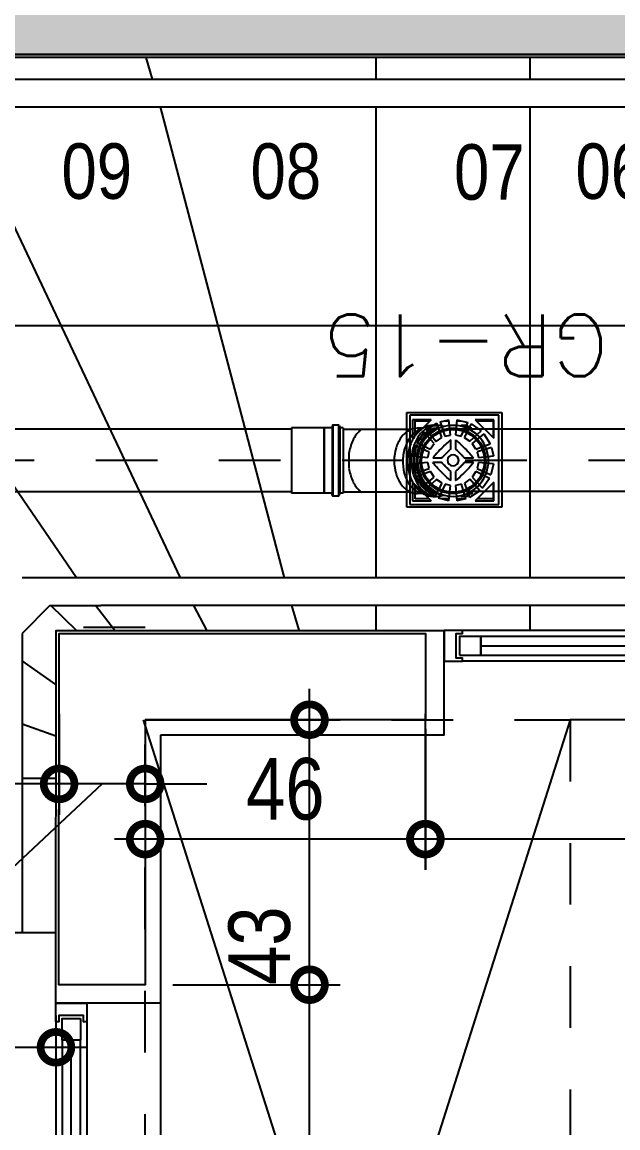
# Model space of a CAD drawing. Header units: metres. Extents: x -23 to 570, y -25 to 184.
# Drawn here: x 85.67 to 86.638, y 1.398 to 3.192 of the extents above; entities that cross this region are included whole.
import ezdxf
from ezdxf.enums import TextEntityAlignment as Align

# ---------------------------------------------------------------- set-up
doc = ezdxf.new("R2010")
doc.units = ezdxf.units.M
doc.header["$LTSCALE"] = 0.1
for name, pattern in [('DUPLEX SUPERIOR$0$11-DUO-ATC TORRE A$0$DASHDOT', [1, 0.5, -0.25, 0, -0.25]), ('DUPLEX SUPERIOR$0$DASHEDX2', [1.5, 1, -0.5]), ('DUPLEX SUPERIOR$0$ESTILO_TQS_0001', [1, 0.7, -0.3])]:
    doc.linetypes.add(name, pattern=pattern)
for name, color, linetype in [('ARQ-DIM', 2, 'Continuous'), ('ARQ-TXT', 2, 'Continuous'), ('DUPLEX SUPERIOR$0$1', 232, 'DUPLEX SUPERIOR$0$DASHEDX2'), ('DUPLEX SUPERIOR$0$11-DUO-ATC TORRE A$0$GG-EX0210', 10, 'DUPLEX SUPERIOR$0$11-DUO-ATC TORRE A$0$DASHDOT'), ('DUPLEX SUPERIOR$0$11-DUO-ATC TORRE A$0$GG-SA0002', 2, 'Continuous'), ('DUPLEX SUPERIOR$0$11-DUO-ATC TORRE A$0$GG-SA0T02', 2, 'Continuous'), ('DUPLEX SUPERIOR$0$11-DUO-ATC TORRE A$0$GG-SAH253', 253, 'Continuous'), ('DUPLEX SUPERIOR$0$21', 232, 'Continuous'), ('DUPLEX SUPERIOR$0$210', 15, 'DUPLEX SUPERIOR$0$ESTILO_TQS_0001'), ('DUPLEX SUPERIOR$0$4', 2, 'Continuous'), ('DUPLEX SUPERIOR$0$5', 232, 'Continuous'), ('DUPLEX SUPERIOR$0$ARQ-ALV ACAB', 4, 'Continuous'), ('DUPLEX SUPERIOR$0$ARQ-ALV OSSO', 5, 'Continuous'), ('DUPLEX SUPERIOR$0$ARQ-AUX', 7, 'Continuous'), ('DUPLEX SUPERIOR$0$ARQ-AUX1', 1, 'Continuous'), ('DUPLEX SUPERIOR$0$ARQ-AUX2', 2, 'Continuous'), ('DUPLEX SUPERIOR$0$ARQ-CAX @ 1', 1, 'Continuous'), ('DUPLEX SUPERIOR$0$ARQ-HID', 7, 'Continuous'), ('DUPLEX SUPERIOR$0$ARQ-SIM', 1, 'Continuous')]:
    doc.layers.add(name, color=color, linetype=linetype)
doc.styles.add('Adesa', font='ARIALN.TTF')
doc.styles.add('DUPLEX SUPERIOR$0$11-DUO-ATC TORRE A$0$09_GGP274BSSAAPTELHT1$0$GG-STYLE', font='romans.shx')
doc.styles.add('M50', font='ARIALN.TTF', dxfattribs={"height": 0.15})
doc.dimstyles.new('ADESA 1-0050', dxfattribs={"dimtxt": 0.1, "dimasz": 0.1, "dimexe": 0.05, "dimexo": 0.05, "dimgap": 0.03, "dimtad": 1, "dimdec": 1, "dimlfac": 100, "dimzin": 12, "dimtxsty": 'Adesa', "dimblk": 'DOTSMALL', "dimcen": 1, "dimdle": 0.05, "dimclrd": 1, "dimclre": 1, "dimclrt": 256, "dimazin": 3, "dimtm": 1e-09, "dimtfac": 1, "dimtdec": 1, "dimtmove": 1, "dimatfit": 0, "dimldrblk": 'DOTSMALL', "dimfxl": 0.8, "dimtvp": 2, "dimtolj": 1, "dimtzin": 0, "dimarcsym": 0})

# ---------------------------------------------------------------- blocks, each defined once
blk = doc.blocks.new('*U1067')
at = {"color": 0, "linetype": 'ByBlock', "ltscale": 0.5}
for points in [[(0.02, -0.045), (0.02, -0.045), (0.02, -0.045), (0.02, -0.045), (0.02, -0.045), (0.02, -0.045), (0.02, -0.045), (0.02, -0.045), (0.02, -0.045), (0.03, -0.045), (0.03, -0.05), (0, -0.05), (0, 0), (0.03, 0), (0.03, -0.005), (0.02, -0.005), (0.02, -0.045)], [(0.7799, -0.045), (0.7799, -0.045), (0.7799, -0.045), (0.7799, -0.045), (0.7799, -0.045), (0.7799, -0.045), (0.7799, -0.045), (0.7799, -0.045), (0.7799, -0.045), (0.7699, -0.045), (0.7699, -0.05), (0.7999, -0.05), (0.7999, 0), (0.7699, 0), (0.7699, -0.005), (0.7799, -0.005), (0.7799, -0.045)], [(0.025, -0.01), (0.06, -0.01), (0.06, -0.04), (0.025, -0.04)], [(0.7749, -0.01), (0.7399, -0.01), (0.7399, -0.04), (0.7749, -0.04)]]:
    blk.add_lwpolyline(points, close=True, dxfattribs=at)
at = {"color": 8, "linetype": 'ByBlock', "ltscale": 0.5}
for points in [[(0.7699, 0), (0.03, 0)], [(0.7699, -0.05), (0.03, -0.05)]]:
    blk.add_lwpolyline(points, dxfattribs=at)
at = {"color": 7, "linetype": 'ByBlock', "ltscale": 0.5}
blk.add_lwpolyline([(0.7399, -0.01), (0.7399, -0.04), (0.06, -0.04), (0.06, -0.01)], close=True, dxfattribs=at)
blk.add_lwpolyline([(0.06, -0.025), (0.7399, -0.025)], dxfattribs=at)
blk = doc.blocks.new('DUPLEX SUPERIOR$0$planta duplex inferior tipo 1')
at = {"layer": 'DUPLEX SUPERIOR$0$ARQ-ALV ACAB'}
blk.add_lwpolyline([(7.2749, 1.1699), (7.2747, 1.6049), (7.1049, 1.6049), (7.1051, 0.9999), (7.2473, 0.9999), (7.7352, 0.9998), (7.7352, 1.1698)], close=True, dxfattribs=at)
blk.add_lwpolyline([(10.9049, 0.09), (9.515, 0.0899), (9.5152, 1.1698), (8.5352, 1.1696), (8.5352, 0.9996), (9.3452, 0.9996), (9.345, 0.0699), (6.205, 0.0699)], dxfattribs=at)
at = {"layer": 'DUPLEX SUPERIOR$0$ARQ-ALV OSSO'}
blk.add_lwpolyline([(7.2499, 1.1449), (7.2497, 1.5749), (7.1099, 1.5749), (7.1101, 1.0049), (7.2473, 1.0049), (7.7052, 1.0048), (7.7052, 1.1448), (7.2499, 1.1449)], dxfattribs=at)
at = {"layer": 'DUPLEX SUPERIOR$0$ARQ-ALV OSSO', "elevation": 0}
blk.add_lwpolyline([(9.35, 0.0649), (6.2, 0.0649)], dxfattribs=at)
at = {"layer": 'DUPLEX SUPERIOR$0$ARQ-AUX', "elevation": 0}
blk.add_lwpolyline([(7.2747, 1.6049), (7.2749, 2.4049)], dxfattribs=at)
at = {"layer": 'DUPLEX SUPERIOR$0$ARQ-AUX1', "ltscale": 0.1}
for p, q in [((7.05, 1.4899, 0), (7.1049, 1.4899, 0)), ((7.05, 1.2399, 0), (7.1048, 1.2399, 0))]:
    blk.add_line(p, q, dxfattribs=at)
at = {"layer": 'DUPLEX SUPERIOR$0$ARQ-AUX1', "ltscale": 0.1, "elevation": 0}
for points in [[(7.1049, 1.1713), (7.05, 1.1522)], [(7.1049, 1.0876), (7.05, 1.0494)], [(7.1384, 0.9999), (7.0965, 0.9596)], [(7.625, 0.9996), (7.625, 0.9596)], [(7.3075, 0.9146), (6.945, 0.1499)], [(7.625, 0.9146), (7.625, 0.1499)], [(7.875, 0.9146), (7.875, 0.1499)], [(7.625, 0.1049), (7.625, 0.0699)], [(7.875, 0.1049), (7.875, 0.0699)]]:
    blk.add_lwpolyline(points, dxfattribs=at)
at = {"layer": 'DUPLEX SUPERIOR$0$ARQ-AUX1'}
for points in [[(7.2, 0.9996), (7.1694, 0.9596)], [(7.35, 0.9996), (7.3288, 0.9596)], [(7.5, 0.9996), (7.4882, 0.9596)]]:
    blk.add_lwpolyline(points, dxfattribs=at)
at = {"layer": 'DUPLEX SUPERIOR$0$ARQ-AUX1', "ltscale": 0.1}
for points in [[(7.875, 0.9996), (7.875, 0.9596)], [(7.1386, 0.9146), (6.615, 0.1499)], [(7.4764, 0.9146), (7.275, 0.1499)], [(7.2619, 0.1049), (7.2516, 0.0699)]]:
    blk.add_lwpolyline(points, dxfattribs=at)
at = {"layer": 'DUPLEX SUPERIOR$0$ARQ-AUX2', "ltscale": 0.1}
for p, q in [((7.05, 1.0046, 0), (7.05, 1.4899, 0)), ((7.095, 0.9596), (7.05, 1.0046))]:
    blk.add_line(p, q, dxfattribs=at)
at = {"layer": 'DUPLEX SUPERIOR$0$ARQ-AUX2', "ltscale": 0.1, "elevation": 0}
for points in [[(7.005, 1.4899), (7.05, 1.4899)], [(6.64, 0.1499), (9.345, 0.1499)], [(6.6056, 0.1049), (9.345, 0.1049)]]:
    blk.add_lwpolyline(points, dxfattribs=at)
at = {"layer": 'DUPLEX SUPERIOR$0$ARQ-AUX2', "ltscale": 0.1}
for points in [[(7.095, 0.9596), (7.1781, 0.9596)], [(9.345, 0.9596), (7.1781, 0.9596)], [(9.345, 0.9146), (7.0502, 0.9146)]]:
    blk.add_lwpolyline(points, dxfattribs=at)
at = {"layer": 'DUPLEX SUPERIOR$0$ARQ-SIM', "ltscale": 0.1}
blk.add_lwpolyline([(6.65, 0.505), (9.345, 0.505)], dxfattribs=at)
at = {"layer": 'DUPLEX SUPERIOR$0$ARQ-CAX @ 1', "rotation": 270}
blk.add_blockref('*U1067', (7.1549, 2.4049), dxfattribs=at)
at = {"layer": 'DUPLEX SUPERIOR$0$ARQ-CAX @ 1'}
blk.add_blockref('*U1067', (7.7353, 1.0498), dxfattribs=at)
blk = doc.blocks.new('DUPLEX SUPERIOR$0$EST-LO-012-BAR-R00')
at = {"layer": 'DUPLEX SUPERIOR$0$4'}
h = blk.add_hatch(color=8, dxfattribs=at)
h.dxf.hatch_style = 1
h.paths.add_polyline_path([(-1094.500883, 35.997145), (-1113.500883, 35.997145), (-1113.500883, -14.002855), (-1094.500883, -14.002855)])
h.paths.add_polyline_path([(-786.000061, 35.997145), (-805.000061, 35.997145), (-805.000061, -14.002855), (-786.000061, -14.002855)])
h.paths.add_polyline_path([(-980.00031, -99.999277), (-993.00031, -99.999277), (-993.00031, -232), (-1239.500379, -232), (-1239.500379, -245), (-980.00031, -245)])
h.paths.add_polyline_path([(-980.00031, -396.003386), (-1239.500379, -396.003386), (-1239.500379, -409.003386), (-993.00031, -409.003386), (-993.00031, -541.004109), (-980.00031, -541.004109)])
h.paths.add_polyline_path([(-1534.999687, -396.002061), (-1547.999687, -396.002061), (-1547.999687, -566.99002), (-1534.999687, -566.99002), (-1534.999687, -458.002855), (-1532.999904, -458.002855), (-1532.999904, -445.003037), (-1534.999687, -445.003037)])
h.paths.add_polyline_path([(-2548.999343, 77.001566), (-2561.999343, 77.001566), (-2561.999343, -195.998214), (-2399.510997, -195.998214), (-2399.510997, -182.998214), (-2548.999343, -182.998214)], flags=17)
h.paths.add_polyline_path([(-2548.999822, -458.004942), (-2399.510997, -458.004942), (-2399.510997, -445.004942), (-2561.999822, -445.004942), (-2561.999822, -718.004952), (-2548.999822, -718.004952)], flags=17)
h.paths.add_polyline_path([(280.995777, -409.003386), (459.996043, -409.003386), (459.996043, -396.003386), (280.995777, -396.003386)])
h.paths.add_polyline_path([(1014.995404, -718.004952), (1027.995404, -718.004952), (1027.995404, -566.99002), (1014.995404, -566.99002)])
h.paths.add_polyline_path([(865.506331, -458.001482), (1012.995404, -458.001482), (1012.995404, -444.99002), (865.506331, -444.99002)])
h.paths.add_polyline_path([(865.506331, -196.001904), (1012.995156, -196.001904), (1012.995156, -183.00198), (865.506331, -183.00198)])
h.paths.add_polyline_path([(1014.995156, -74.001904), (1027.995156, -74.001904), (1027.995156, 77.000887), (1014.995156, 77.000887)])
h.paths.add_polyline_path([(280.995777, -245), (459.996043, -245), (459.996043, -232.000209), (280.995777, -232.000209)])
h.paths.add_polyline_path([(-57.501936, -245), (0, -245), (0, -225.996934), (-57.501936, -225.996934)])
h.paths.add_polyline_path([(-980.00031, -245), (-801.000061, -245), (-801.000061, -232), (-980.00031, -232)])
h.paths.add_polyline_path([(-980.00031, -409.003177), (-801.000061, -409.003177), (-801.000061, -395.999165), (-980.00031, -395.999165)])
h.paths.add_polyline_path([(-1547.999687, -74.000884), (-1534.999687, -74.000884), (-1534.999687, 77.000932), (-1547.999687, 77.000932)])
h.paths.add_polyline_path([(-1532.999687, -196.000349), (-1385.510847, -196.000349), (-1385.510847, -183.000531), (-1532.999687, -183.000531)])
h.paths.add_polyline_path([(-1547.999904, -718.004976), (-1534.999687, -718.004976), (-1534.999687, -566.99002), (-1547.999904, -566.99002)])
h.paths.add_polyline_path([(-1532.999904, -458.002855), (-1385.510832, -458.002855), (-1385.510832, -445.003037), (-1532.999904, -445.003037)])
h.paths.add_polyline_path([(-1548.000663, -396.002061), (-2253.500545, -396.002061), (-2253.500545, -409.001685), (-2008.001965, -409.001685), (-2008.001965, -540.996579), (-1995.001777, -540.996579), (-1995.001777, -409.00183), (-1548.000663, -409.00183)])
h.paths.add_polyline_path([(1245.999783, -327.001694), (1689.007686, -327.001694), (1689.007686, -314.001694), (1245.999783, -314.001694)])
h.paths.add_polyline_path([(-249.004459, -245.001553), (-236.004459, -245.001553), (-236.004459, -0.001553), (-249.004459, -0.001553)])
h.paths.add_polyline_path([(-1548.000446, -245.001325), (-1548.000446, -232.001024), (-1995.001965, -232.001024), (-1995.001965, -100.000624), (-2008.001965, -100.000624), (-2008.001965, -232.001325), (-2253.500545, -232.001325), (-2253.500545, -245.001325)])
h.paths.add_polyline_path([(-3223.007243, -327.001694), (-2779.99934, -327.001694), (-2779.99934, -314.001694), (-3223.007243, -314.001694)])
h.paths.add_polyline_path([(1015.01125, -327.001694), (1155.51125, -327.001694), (1155.51125, -314.001694), (1015.01125, -314.001694)])
h.paths.add_polyline_path([(-2689.510807, -327.001694), (-2549.010807, -327.001694), (-2549.010807, -314.001694), (-2689.510807, -314.001694)])
h.paths.add_polyline_path([(-3223.007243, -72.001699), (-3208.007243, -72.001699), (-3208.007243, -42.001699), (-3223.007243, -42.001699)])
h.paths.add_polyline_path([(-2962.007243, -72.001699), (-2947.007243, -72.001699), (-2947.007243, -42.001699), (-2962.007243, -42.001699)])
h.paths.add_polyline_path([(1413.007686, -72.001699), (1428.007686, -72.001699), (1428.007686, -42.001699), (1413.007686, -42.001699)])
h.paths.add_polyline_path([(1674.007686, -72.001699), (1689.007686, -72.001699), (1689.007686, -42.001699), (1674.007686, -42.001699)])
h.paths.add_polyline_path([(-3223.007243, -599.001687), (-3208.007243, -599.001687), (-3208.007243, -569.001687), (-3223.007243, -569.001687)])
h.paths.add_polyline_path([(-2962.007243, -599.001687), (-2947.007243, -599.001687), (-2947.007243, -569.001687), (-2962.007243, -569.001687)])
h.paths.add_polyline_path([(1413.007686, -599.001687), (1428.007686, -599.001687), (1428.007686, -569.001687), (1413.007686, -569.001687)])
h.paths.add_polyline_path([(1674.007686, -599.001687), (1689.007686, -599.001687), (1689.007686, -569.001687), (1674.007686, -569.001687)])
edge = h.paths.add_edge_path()
edge.add_line((-2399.510997, -445.004942), (-2561.999822, -445.004942))
edge.add_line((-2561.999822, -445.004942), (-2561.999822, -718.004952))
edge.add_line((-2561.999822, -718.004952), (-2548.999822, -718.004952))
edge.add_line((-2548.999822, -718.004952), (-2548.999822, -458.004942))
edge.add_line((-2548.999822, -458.004942), (-2399.510997, -458.004942))
edge.add_line((-2399.510997, -458.004942), (-2399.510997, -445.005172))
edge.add_line((-2561.999343, 77.001566), (-2561.999343, -195.998214))
edge.add_line((-2561.999343, -195.998214), (-2399.510997, -195.998214))
edge.add_line((-2399.510997, -195.998214), (-2399.510997, -182.998214))
edge.add_line((-2399.510997, -182.998214), (-2548.999343, -182.998214))
edge.add_line((-2548.999343, -182.998214), (-2548.999343, 77.001566))
edge.add_line((-2548.999343, 77.001566), (-2561.999822, 77.001566))
h.paths.add_polyline_path([(-1109.165788, -62.830897), (-1109.165788, -3.910365), (-1132.141572, -3.910365), (-1132.141572, -62.830897)], flags=9)
at = {"layer": 'DUPLEX SUPERIOR$0$1'}
for points in [[(1343.99635, -205.999307), (1343.99635, 12.015014)], [(1413.007686, -72.001699), (1413.007686, -205.999307)], [(1413.007686, -205.999307), (1343.99635, -205.999307)]]:
    blk.add_lwpolyline(points, dxfattribs=at)
at = {"layer": 'DUPLEX SUPERIOR$0$21'}
for p, q in [((1343.99635, -205.999307), (1413.281545, 12.015014)), ((1343.99635, 12.015014), (1413.281545, -205.999307))]:
    blk.add_line(p, q, dxfattribs=at)
at = {"layer": 'DUPLEX SUPERIOR$0$210'}
for p, q in [((1333.99635, -205.999307), (1343.99635, -205.999307)), ((1413.007686, -220.999307), (1428.007686, -220.999307))]:
    blk.add_line(p, q, dxfattribs=at)
at = {"layer": 'DUPLEX SUPERIOR$0$4', "linetype": 'Continuous'}
blk.add_lwpolyline([(1245.999783, -327.001694), (1689.007686, -327.001694), (1689.007686, -314.001694), (1245.999783, -314.001694), (1245.999783, -327.001694)], dxfattribs=at)
at = {"layer": 'DUPLEX SUPERIOR$0$5', "linetype": 'Continuous'}
blk.add_lwpolyline([(1245.999783, -327.001694), (1689.007686, -327.001694), (1689.007686, -314.001694), (1245.999783, -314.001694), (1245.999783, -327.001694)], dxfattribs=at)
blk = doc.blocks.new('DUPLEX SUPERIOR$0$11-DUO-ATC TORRE A$0$RALO')
at = {"layer": 'DUPLEX SUPERIOR$0$11-DUO-ATC TORRE A$0$GG-SA0002'}
for p, q in [((0.0508, 0.0501), (-0.0519, 0.0501)), ((-0.0519, 0.0501), (-0.0519, -0.0526)), ((0.0508, -0.0526), (0.0508, 0.0501)), ((-0.0519, -0.0526), (0.0508, -0.0526))]:
    blk.add_line(p, q, dxfattribs=at)
at = {"layer": 'DUPLEX SUPERIOR$0$11-DUO-ATC TORRE A$0$GG-SAH253'}
for p, q in [((-0.0488, 0.047), (0.0477, 0.047)), ((-0.0488, -0.0495), (-0.0488, 0.047)), ((-0.0439, 0.0238), (-0.0238, 0.0439)), ((-0.0439, 0.0238), (-0.0439, 0.0439)), ((-0.0439, 0.0439), (-0.0238, 0.0439)), ((-0.0269, 0.041), (-0.0427, 0.041)), ((-0.0427, 0.041), (-0.0427, 0.025)), ((-0.0196, 0.0393), (-0.0303, 0.0318)), ((-0.0196, 0.0393), (-0.012, 0.0247)), ((-0.0047, 0.0437), (-0.0158, 0.041)), ((-0.0044, 0.041), (-0.0158, 0.041)), ((-0.0088, 0.026), (-0.0158, 0.041)), ((-0.0047, 0.0437), (-0.0029, 0.0273)), ((0.0025, 0.0274), (0.004, 0.0437)), ((0.0137, 0.041), (0.0037, 0.041)), ((0.0139, 0.0416), (0.004, 0.0437)), ((0.0139, 0.0416), (0.009, 0.026)), ((0.0122, 0.0246), (0.0178, 0.0401)), ((0.0288, 0.0331), (0.0178, 0.0401)), ((0.0238, 0.0439), (0.0439, 0.0238)), ((0.0238, 0.0439), (0.0439, 0.0439)), ((0.0417, 0.041), (0.0269, 0.041)), ((0.0417, 0.0261), (0.0417, 0.041)), ((0.0439, 0.0439), (0.0439, 0.0238)), ((0.0477, 0.047), (0.0477, -0.0495)), ((-0.0331, 0.0288), (-0.0401, 0.0178)), ((-0.0331, 0.0288), (-0.0205, 0.0182)), ((-0.0181, 0.0207), (-0.0303, 0.0318)), ((-0.012, 0.0247), (-0.0181, 0.0207)), ((-0.0029, 0.0273), (-0.0088, 0.026)), ((0.009, 0.026), (0.0025, 0.0274)), ((0.0182, 0.0205), (0.0122, 0.0246)), ((0.0288, 0.0331), (0.0182, 0.0205)), ((0.0207, 0.0181), (0.0318, 0.0303)), ((0.0393, 0.0196), (0.0318, 0.0303)), ((-0.0416, 0.0139), (-0.0437, 0.0047)), ((-0.0416, 0.0139), (-0.026, 0.009)), ((-0.0246, 0.0122), (-0.0401, 0.0178)), ((-0.0205, 0.0182), (-0.0246, 0.0122)), ((-0.0147, 0.0108), (-0.0132, 0.0124)), ((-0.0132, 0.0124), (-0.0112, 0.0144)), ((-0.0112, 0.0144), (-0.0096, 0.0159)), ((-0.0096, 0.0159), (-0.0088, 0.0166)), ((-0.0088, 0.0166), (-0.0076, 0.0178)), ((-0.0076, 0.0178), (-0.0072, 0.0181)), ((-0.0072, 0.0181), (-0.0059, 0.0192)), ((-0.0059, 0.0192), (-0.0051, 0.0199)), ((-0.0051, 0.0199), (-0.0038, 0.021)), ((-0.0038, 0.021), (-0.0034, 0.0214)), ((-0.0034, 0.0214), (-0.003, 0.0217)), ((-0.0031, 0.0116), (-0.0025, 0.0121)), ((-0.003, 0.0217), (-0.0025, 0.022)), ((-0.0025, 0.022), (-0.0025, 0.0121)), ((0.003, 0.0217), (0.0025, 0.022)), ((0.0025, 0.0121), (0.0025, 0.022)), ((0.0031, 0.0116), (0.0025, 0.0121)), ((0.0034, 0.0214), (0.003, 0.0217)), ((0.0038, 0.021), (0.0034, 0.0214)), ((0.0051, 0.0199), (0.0038, 0.021)), ((0.0059, 0.0192), (0.0051, 0.0199)), ((0.0072, 0.0181), (0.0059, 0.0192)), ((0.0076, 0.0178), (0.0072, 0.0181)), ((0.0088, 0.0166), (0.0076, 0.0178)), ((0.0096, 0.0159), (0.0088, 0.0166)), ((0.0112, 0.0144), (0.0096, 0.0159)), ((0.0132, 0.0124), (0.0112, 0.0144)), ((0.0147, 0.0108), (0.0132, 0.0124)), ((0.0247, 0.012), (0.0207, 0.0181)), ((0.0393, 0.0196), (0.0247, 0.012)), ((0.026, 0.0088), (0.041, 0.0158)), ((0.0437, 0.0047), (0.041, 0.0158)), ((0.0417, 0.0045), (0.0417, 0.0128)), ((-0.0273, 0.0029), (-0.0437, 0.0047)), ((-0.0427, 0.0088), (-0.0427, 0.0046)), ((-0.026, 0.009), (-0.0273, 0.0029)), ((-0.022, 0.0025), (-0.021, 0.0038)), ((-0.0121, 0.0025), (-0.022, 0.0025)), ((-0.021, 0.0038), (-0.0203, 0.0047)), ((-0.0203, 0.0047), (-0.0196, 0.0055)), ((-0.0196, 0.0055), (-0.0185, 0.0068)), ((-0.0185, 0.0068), (-0.0174, 0.008)), ((-0.0174, 0.008), (-0.0159, 0.0096)), ((-0.0159, 0.0096), (-0.0147, 0.0108)), ((-0.0121, 0.0025), (-0.0116, 0.0031)), ((-0.0116, 0.0031), (-0.0107, 0.0042)), ((-0.0107, 0.0042), (-0.0101, 0.0048)), ((-0.0101, 0.0048), (-0.0096, 0.0054)), ((-0.0096, 0.0054), (-0.009, 0.0059)), ((-0.009, 0.0059), (-0.0085, 0.0065)), ((-0.0085, 0.0065), (-0.0079, 0.0071)), ((-0.0079, 0.0071), (-0.0071, 0.0079)), ((-0.0071, 0.0079), (-0.0067, 0.0083)), ((-0.0067, 0.0083), (-0.0061, 0.0088)), ((-0.0061, 0.0088), (-0.0056, 0.0094)), ((-0.0056, 0.0094), (-0.005, 0.0099)), ((-0.005, 0.0099), (-0.0042, 0.0107)), ((-0.0042, 0.0107), (-0.0037, 0.011)), ((-0.0037, 0.011), (-0.0033, 0.0114)), ((-0.0033, 0.0114), (-0.0031, 0.0116)), ((0.0033, 0.0114), (0.0031, 0.0116)), ((0.0037, 0.011), (0.0033, 0.0114)), ((0.0042, 0.0107), (0.0037, 0.011)), ((0.005, 0.0099), (0.0042, 0.0107)), ((0.0056, 0.0094), (0.005, 0.0099)), ((0.0061, 0.0088), (0.0056, 0.0094)), ((0.0067, 0.0083), (0.0061, 0.0088)), ((0.0071, 0.0079), (0.0067, 0.0083)), ((0.0079, 0.0071), (0.0071, 0.0079)), ((0.0085, 0.0065), (0.0079, 0.0071)), ((0.009, 0.0059), (0.0085, 0.0065)), ((0.0096, 0.0054), (0.009, 0.0059)), ((0.0101, 0.0048), (0.0096, 0.0054)), ((0.0107, 0.0042), (0.0101, 0.0048)), ((0.0116, 0.0031), (0.0107, 0.0042)), ((0.0121, 0.0025), (0.0116, 0.0031)), ((0.022, 0.0025), (0.0121, 0.0025)), ((0.0159, 0.0096), (0.0147, 0.0108)), ((0.0174, 0.008), (0.0159, 0.0096)), ((0.0185, 0.0068), (0.0174, 0.008)), ((0.0196, 0.0055), (0.0185, 0.0068)), ((0.0203, 0.0047), (0.0196, 0.0055)), ((0.021, 0.0038), (0.0203, 0.0047)), ((0.022, 0.0025), (0.021, 0.0038)), ((0.0273, 0.0029), (0.026, 0.0088)), ((0.0437, 0.0047), (0.0273, 0.0029)), ((-0.0437, -0.004), (-0.0274, -0.0025)), ((-0.0437, -0.004), (-0.041, -0.0158)), ((-0.0427, -0.0039), (-0.0427, -0.0082)), ((-0.026, -0.0088), (-0.041, -0.0158)), ((-0.0274, -0.0025), (-0.026, -0.0088)), ((-0.022, -0.0025), (-0.021, -0.0038)), ((-0.022, -0.0025), (-0.0121, -0.0025)), ((-0.021, -0.0038), (-0.0203, -0.0047)), ((-0.0203, -0.0047), (-0.0196, -0.0055)), ((-0.0196, -0.0055), (-0.0185, -0.0068)), ((-0.0185, -0.0068), (-0.0174, -0.008)), ((-0.0174, -0.008), (-0.0159, -0.0096)), ((-0.0159, -0.0096), (-0.0147, -0.0108)), ((-0.0147, -0.0108), (-0.0132, -0.0124)), ((-0.0121, -0.0025), (-0.0116, -0.0031)), ((-0.0116, -0.0031), (-0.0107, -0.0042)), ((-0.0107, -0.0042), (-0.0101, -0.0048)), ((-0.0101, -0.0048), (-0.0096, -0.0054)), ((-0.0096, -0.0054), (-0.009, -0.0059)), ((-0.009, -0.0059), (-0.0085, -0.0065)), ((-0.0085, -0.0065), (-0.0079, -0.0071)), ((-0.0079, -0.0071), (-0.0071, -0.0079)), ((-0.0071, -0.0079), (-0.0067, -0.0083)), ((-0.0067, -0.0083), (-0.0061, -0.0088)), ((-0.0061, -0.0088), (-0.0056, -0.0094)), ((-0.0056, -0.0094), (-0.005, -0.0099)), ((-0.005, -0.0099), (-0.0042, -0.0107)), ((-0.0042, -0.0107), (-0.0037, -0.011)), ((-0.0037, -0.011), (-0.0033, -0.0114)), ((-0.0033, -0.0114), (-0.0031, -0.0116)), ((-0.0031, -0.0116), (-0.0025, -0.0121)), ((0.0025, -0.0121), (0.0031, -0.0116)), ((0.0031, -0.0116), (0.0042, -0.0107)), ((0.0042, -0.0107), (0.0048, -0.0101)), ((0.0048, -0.0101), (0.0054, -0.0096)), ((0.0054, -0.0096), (0.0059, -0.009)), ((0.0059, -0.009), (0.0065, -0.0085)), ((0.0065, -0.0085), (0.0071, -0.0079)), ((0.0071, -0.0079), (0.0079, -0.0071)), ((0.0079, -0.0071), (0.0083, -0.0067)), ((0.0083, -0.0067), (0.0088, -0.0061)), ((0.0088, -0.0061), (0.0094, -0.0056)), ((0.0094, -0.0056), (0.0099, -0.005)), ((0.0099, -0.005), (0.0107, -0.0042)), ((0.0107, -0.0042), (0.011, -0.0037)), ((0.011, -0.0037), (0.0114, -0.0033)), ((0.0114, -0.0033), (0.0116, -0.0031)), ((0.0116, -0.0031), (0.0121, -0.0025)), ((0.0121, -0.0025), (0.022, -0.0025)), ((0.0124, -0.0132), (0.0144, -0.0112)), ((0.0144, -0.0112), (0.0159, -0.0096)), ((0.0159, -0.0096), (0.0166, -0.0088)), ((0.0166, -0.0088), (0.0178, -0.0076)), ((0.0178, -0.0076), (0.0181, -0.0072)), ((0.0181, -0.0072), (0.0192, -0.0059)), ((0.0192, -0.0059), (0.0199, -0.0051)), ((0.0199, -0.0051), (0.021, -0.0038)), ((0.021, -0.0038), (0.0214, -0.0034)), ((0.0214, -0.0034), (0.0217, -0.003)), ((0.0217, -0.003), (0.022, -0.0025)), ((0.026, -0.009), (0.0274, -0.0025)), ((0.0416, -0.0139), (0.026, -0.009)), ((0.0274, -0.0025), (0.0437, -0.004)), ((0.0416, -0.0139), (0.0437, -0.004)), ((0.0417, -0.0136), (0.0417, -0.0038)), ((-0.0439, -0.0238), (-0.0238, -0.0439)), ((-0.0439, -0.0439), (-0.0439, -0.0238)), ((-0.0393, -0.0196), (-0.0247, -0.012)), ((-0.0393, -0.0196), (-0.0318, -0.0303)), ((-0.0207, -0.0181), (-0.0318, -0.0303)), ((-0.0288, -0.0331), (-0.0182, -0.0205)), ((-0.0247, -0.012), (-0.0207, -0.0181)), ((-0.0122, -0.0246), (-0.0182, -0.0205)), ((-0.0132, -0.0124), (-0.0112, -0.0144)), ((-0.0112, -0.0144), (-0.0096, -0.0159)), ((-0.0096, -0.0159), (-0.0088, -0.0166)), ((-0.0088, -0.0166), (-0.0076, -0.0178)), ((-0.0076, -0.0178), (-0.0072, -0.0181)), ((-0.0072, -0.0181), (-0.0059, -0.0192)), ((-0.0059, -0.0192), (-0.0051, -0.0199)), ((-0.0051, -0.0199), (-0.0038, -0.021)), ((-0.0038, -0.021), (-0.0034, -0.0214)), ((-0.0034, -0.0214), (-0.003, -0.0217)), ((-0.003, -0.0217), (-0.0025, -0.022)), ((-0.0025, -0.0121), (-0.0025, -0.022)), ((0.0025, -0.022), (0.0025, -0.0121)), ((0.0025, -0.022), (0.0038, -0.021)), ((0.0038, -0.021), (0.0047, -0.0203)), ((0.0047, -0.0203), (0.0055, -0.0196)), ((0.0055, -0.0196), (0.0068, -0.0185)), ((0.0068, -0.0185), (0.008, -0.0174)), ((0.008, -0.0174), (0.0096, -0.0159)), ((0.0096, -0.0159), (0.0108, -0.0147)), ((0.0108, -0.0147), (0.0124, -0.0132)), ((0.012, -0.0247), (0.0181, -0.0207)), ((0.0181, -0.0207), (0.0303, -0.0318)), ((0.0205, -0.0182), (0.0246, -0.0122)), ((0.0331, -0.0288), (0.0205, -0.0182)), ((0.0238, -0.0439), (0.0439, -0.0238)), ((0.0246, -0.0122), (0.0401, -0.0178)), ((0.0331, -0.0288), (0.0401, -0.0178)), ((0.0439, -0.0238), (0.0439, -0.0439)), ((-0.0427, -0.025), (-0.0427, -0.0435)), ((-0.0288, -0.0331), (-0.0178, -0.0401)), ((-0.0122, -0.0246), (-0.0178, -0.0401)), ((-0.0139, -0.0416), (-0.009, -0.026)), ((-0.009, -0.026), (-0.0029, -0.0273)), ((-0.0029, -0.0273), (-0.0047, -0.0437)), ((0.0025, -0.0274), (0.0088, -0.026)), ((0.004, -0.0437), (0.0025, -0.0274)), ((0.0088, -0.026), (0.0158, -0.041)), ((0.0196, -0.0393), (0.012, -0.0247)), ((0.0196, -0.0393), (0.0303, -0.0318)), ((0.0417, -0.0435), (0.0417, -0.0261)), ((-0.0238, -0.0439), (-0.0439, -0.0439)), ((-0.0427, -0.0435), (-0.0243, -0.0435)), ((-0.0139, -0.0416), (-0.0047, -0.0437)), ((-0.0054, -0.0435), (-0.0046, -0.0435)), ((0.004, -0.0437), (0.0158, -0.041)), ((0.004, -0.0435), (0.005, -0.0435)), ((0.0439, -0.0439), (0.0238, -0.0439)), ((0.0243, -0.0435), (0.0417, -0.0435)), ((0.0477, -0.0495), (-0.0488, -0.0495))]:
    blk.add_line(p, q, dxfattribs=at)
blk.add_circle((0, 0), 0.00606, dxfattribs=at)
blk = doc.blocks.new('DUPLEX SUPERIOR$0$11-DUO-ATC TORRE A$0$ju100j45g')
for p, q in [((-0.0068, 0.2018), (-0.0068, 0.1924)), ((-0.0061, 0.2028), (-0.0032, 0.2036)), ((-0.0059, 0.2018), (-0.002, 0.2018)), ((-0.0025, 0.209), (-0.0025, 0.2046)), ((-0.0025, 0.209), (0.0018, 0.209)), ((-0.0025, 0.2038), (-0.0011, 0.2038)), ((0.0998, 0.209), (0.1041, 0.209)), ((0.1027, 0.2038), (0.1041, 0.2038)), ((0.1036, 0.2018), (0.1074, 0.2018)), ((0.1041, 0.209), (0.1041, 0.2046)), ((0.1077, 0.2028), (0.1048, 0.2036)), ((0.1084, 0.2018), (0.1084, 0.1924)), ((-0.0059, 0.1924), (-0.0052, 0.1924)), ((-0.0059, 0.1914), (-0.0054, 0.1913)), ((0.1068, 0.1924), (0.1074, 0.1924)), ((0.1075, 0.1914), (0.107, 0.1913)), ((-0.0068, 0.1457), (-0.0068, 0.1519)), ((0.1084, 0.1457), (0.1084, 0.1519)), ((-0.0028, 0.1309), (-0.0022, 0.1298)), ((-0.0022, 0.1298), (-0.0022, 0.1206)), ((0.1044, 0.1309), (0.1038, 0.1298)), ((0.1038, 0.1298), (0.1038, 0.1206)), ((0, 0.1099), (0, 0)), ((0.1016, 0.1099), (0.1016, 0)), ((0, 0), (0.1016, 0))]:
    blk.add_line(p, q)
blk.add_lwpolyline([(0.0009, 0.1498, 0.068033), (0.0035, 0.1433, 0.106756), (0.0149, 0.131, 0.082828), (0.0307, 0.1234, 0.071352), (0.0508, 0.1205, 0.071352), (0.0709, 0.1234, 0.082828), (0.0867, 0.131, 0.106756), (0.0981, 0.1433, 0.068033), (0.1007, 0.1498, 0.133256)], format="xyb")
for radius in [0.0532, 0.051]:
    blk.add_circle((0.0508, 0.1786), radius)
for centre, radius, start, end in [((0.0508, 0.1786), 0.0576, 330.036, 209.964), ((-0.0059, 0.2018), 0.001, 105, 180), ((-0.0035, 0.2046), 0.001, 285, 0), ((0.1051, 0.2046), 0.001, 180, 255), ((0.1074, 0.2018), 0.001, 0, 75), ((-0.0059, 0.1924), 0.001, 180, 265), ((0.1074, 0.1924), 0.001, 275, 0), ((0.0224, 0.1519), 0.0293, 157.8772, 180), ((0.0792, 0.1519), 0.0293, 0, 22.1228), ((0.0224, 0.1457), 0.0293, 180, 210.3612), ((0.0224, 0.1519), 0.0293, 180, 210.3612), ((0.0246, 0.1575), 0.0271, 182.0412, 208.3065), ((0.0246, 0.1533), 0.0271, 175.6189, 208.3065), ((0.0257, 0.1566), 0.0259, 193.6067, 210.3612), ((0.0374, 0.1644), 0.0417, 208.3065, 232.6809), ((0.0508, 0.1786), 0.0576, 209.964, 330.036), ((0.0759, 0.1566), 0.0259, 329.6388, 346.3933), ((0.077, 0.1556), 0.0271, 327.5841, 357.9453), ((0.077, 0.1515), 0.0271, 327.5841, 357.9453), ((0.077, 0.1515), 0.0271, 357.9453, 4.3811), ((0.077, 0.1556), 0.0271, 357.9453, 1.9451), ((0.0792, 0.1519), 0.0293, 329.6388, 0), ((0.0792, 0.1457), 0.0293, 329.6388, 0), ((0.0361, 0.1599), 0.0451, 210.3612, 234.7356), ((0.0361, 0.1537), 0.0451, 211.9167, 234.7356), ((0.0246, 0.1357), 0.0271, 194.4906, 208.3065), ((0.0374, 0.1603), 0.0417, 208.3065, 232.6809), ((0.0377, 0.1636), 0.0399, 210.3612, 234.7356), ((0.0461, 0.1757), 0.0559, 232.6809, 251.6204), ((0.0461, 0.1716), 0.0559, 232.6809, 251.6204), ((0.0456, 0.1748), 0.0536, 234.7356, 253.6751), ((0.0569, 0.1754), 0.0559, 284.2703, 303.2097), ((0.056, 0.1748), 0.0536, 286.3249, 305.2644), ((0.0639, 0.1636), 0.0399, 305.2644, 329.6388), ((0.0647, 0.1634), 0.0417, 303.2097, 327.5841), ((0.0647, 0.1593), 0.0417, 303.2097, 327.5841), ((0.0655, 0.1599), 0.0451, 305.2644, 329.6388), ((0.0655, 0.1537), 0.0451, 305.2644, 328.0833), ((0.077, 0.1338), 0.0271, 327.5841, 351.4626), ((0.0247, 0.1206), 0.0269, 180, 210.3612), ((0.0374, 0.1426), 0.0417, 208.3065, 232.6809), ((0.045, 0.1725), 0.0605, 234.7356, 253.6751), ((0.045, 0.1663), 0.0605, 234.7356, 253.6751), ((0.0461, 0.154), 0.0559, 232.6809, 251.6204), ((0.0508, 0.1924), 0.0813, 253.6751, 270), ((0.0508, 0.1862), 0.0813, 253.6751, 270), ((0.0521, 0.1939), 0.0751, 251.6204, 267.9453), ((0.0521, 0.1898), 0.0751, 251.6204, 267.9453), ((0.0508, 0.1924), 0.0719, 253.6751, 270), ((0.0521, 0.1939), 0.0751, 267.9453, 284.2703), ((0.0521, 0.1898), 0.0751, 267.9453, 284.2703), ((0.0508, 0.1924), 0.0719, 270, 286.3249), ((0.0508, 0.1924), 0.0813, 270, 286.3249), ((0.0508, 0.1862), 0.0813, 270, 286.3249), ((0.0569, 0.1712), 0.0559, 284.2703, 303.2097), ((0.0566, 0.1725), 0.0605, 286.3249, 305.2644), ((0.0566, 0.1663), 0.0605, 286.3249, 305.2644), ((0.0647, 0.1416), 0.0417, 303.2097, 327.5841), ((0.0769, 0.1206), 0.0269, 329.6388, 360), ((0.0372, 0.1279), 0.0414, 210.3612, 234.7356), ((0.0454, 0.1395), 0.0556, 234.7356, 253.6751), ((0.0521, 0.1721), 0.0751, 251.6204, 267.9453), ((0.0521, 0.1721), 0.0751, 267.9453, 284.2703), ((0.0569, 0.1536), 0.0559, 284.2703, 303.2097), ((0.0562, 0.1395), 0.0556, 286.3249, 305.2644), ((0.0644, 0.1279), 0.0414, 305.2644, 329.6388), ((0.0508, 0.1578), 0.0747, 253.6751, 270), ((0.0508, 0.1578), 0.0747, 270, 286.3249), ((0.0126, 0.0363), 0.0141, 206.49, 230.3483), ((0.0372, 0.0595), 0.0478, 225.3316, 247.7336), ((0.0644, 0.0595), 0.0478, 292.2664, 314.6684), ((0.089, 0.0363), 0.0141, 309.6517, 333.51), ((0.0541, 0.1007), 0.0924, 247.7336, 260.3743), ((0.0475, 0.1658), 0.1564, 266.7811, 271.2252), ((0.0541, 0.1658), 0.1564, 268.7748, 273.2189), ((0.0475, 0.1007), 0.0924, 279.6257, 292.2664)]:
    blk.add_arc(centre, radius, start, end)
blk = doc.blocks.new('DUPLEX SUPERIOR$0$11-DUO-ATC TORRE A$0$L100p')
for p, q in [((0.0062, 0.0569), (0.0054, 0.054)), ((0.0072, 0.0576), (0.0166, 0.0576)), ((0.0072, -0.0566), (0.0072, 0.0566)), ((0.0166, -0.0566), (0.0166, 0.0566)), ((0.0176, 0.0567), (0.0178, 0.0542)), ((0, -0.0533), (0, 0.0532)), ((0, 0.0532), (0.0044, 0.0532)), ((0.0052, -0.0533), (0.0052, 0.0532)), ((0.0179, -0.0533), (0.0179, 0.0532)), ((0.0188, 0.0532), (0.0309, 0.0532)), ((0.0309, 0.0532), (0.0312, 0.053)), ((0.0309, -0.0533), (0.0309, 0.0532)), ((0.0312, 0.053), (0.0835, 0.053)), ((0.0312, -0.053), (0.0312, 0.053)), ((0.0835, -0.053), (0.0835, 0.053)), ((0, -0.0533), (0.0044, -0.0533)), ((0.0188, -0.0533), (0.0309, -0.0533)), ((0.0309, -0.0533), (0.0312, -0.053)), ((0.0312, -0.053), (0.0835, -0.053)), ((0.0062, -0.0569), (0.0054, -0.054)), ((0.0072, -0.0576), (0.0166, -0.0576)), ((0.0176, -0.0567), (0.0178, -0.0542))]:
    blk.add_line(p, q)
for centre, start, end in [((0.0044, 0.0542), 270, 345), ((0.0072, 0.0566), 90, 165), ((0.0166, 0.0566), 5, 90), ((0.0188, 0.0542), 185, 270), ((0.0044, -0.0542), 15, 90), ((0.0188, -0.0542), 90, 175), ((0.0072, -0.0566), 195, 270), ((0.0166, -0.0566), 270, 355)]:
    blk.add_arc(centre, 0.001, start, end)
blk = doc.blocks.new('DUPLEX SUPERIOR$0$A$Caf7fc141')
at = {"layer": 'DUPLEX SUPERIOR$0$11-DUO-ATC TORRE A$0$GG-EX0210'}
blk.add_line((11.1803, -5.4408, 0), (14.6678, -5.4408, 0), dxfattribs=at)
at = {"layer": 'DUPLEX SUPERIOR$0$11-DUO-ATC TORRE A$0$GG-SA0002'}
for p, q in [((11.3238, -5.3904, 0), (13.4915, -5.3904, 0)), ((13.7623, -5.39, 0), (14.5955, -5.39, 0)), ((11.3238, -5.492, 0), (13.4915, -5.492, 0)), ((13.7623, -5.4916, 0), (14.5955, -5.4916, 0))]:
    blk.add_line(p, q, dxfattribs=at)
at = {"layer": 'DUPLEX SUPERIOR$0$11-DUO-ATC TORRE A$0$GG-SA0002', "xscale": -1.5, "yscale": 1.5, "zscale": 1.5, "rotation": 270}
blk.add_blockref('DUPLEX SUPERIOR$0$11-DUO-ATC TORRE A$0$RALO', (13.5, -5.4412, 0), dxfattribs=at)
at = {"layer": 'DUPLEX SUPERIOR$0$11-DUO-ATC TORRE A$0$GG-SA0002', "rotation": 89.99999999999999}
blk.add_blockref('DUPLEX SUPERIOR$0$11-DUO-ATC TORRE A$0$ju100j45g', (13.6788, -5.4911, 0), dxfattribs=at)
at = {"layer": 'DUPLEX SUPERIOR$0$11-DUO-ATC TORRE A$0$GG-SA0002'}
blk.add_blockref('DUPLEX SUPERIOR$0$11-DUO-ATC TORRE A$0$L100p', (13.6788, -5.4408, 0), dxfattribs=at)
at = {"layer": 'DUPLEX SUPERIOR$0$11-DUO-ATC TORRE A$0$GG-SA0T02', "style": 'DUPLEX SUPERIOR$0$11-DUO-ATC TORRE A$0$09_GGP274BSSAAPTELHT1$0$GG-STYLE'}
blk.add_text('GR-15', height=0.1, dxfattribs=at).set_placement((13.2477, -5.6777, 0.0049))
blk = doc.blocks.new('DUPLEX SUPERIOR')
at = {"linetype": 'Continuous', "xscale": 0.01, "yscale": 0.01, "zscale": 0.01}
blk.add_blockref('DUPLEX SUPERIOR$0$EST-LO-012-BAR-R00', (0, 0), dxfattribs=at)
at = {"layer": 'DUPLEX SUPERIOR$0$1'}
blk.add_blockref('DUPLEX SUPERIOR$0$A$Caf7fc141', (0.1299, 2.96), dxfattribs=at)
at = {"layer": 'DUPLEX SUPERIOR$0$ARQ-HID', "xscale": -1}
blk.add_blockref('DUPLEX SUPERIOR$0$planta duplex inferior tipo 1', (21.38, -3.2049, 0), dxfattribs=at)
blk = doc.blocks.new('_DotSmall')
at = {"color": 0, "linetype": 'ByBlock', "const_width": 0.5}
blk.add_lwpolyline([(-0.0625, 0, 1), (0.0625, 0, 1)], format="xyb", close=True, dxfattribs=at)
blk = doc.blocks.new('*D597')
at = {"layer": 'ARQ-DIM', "color": 1, "lineweight": -2, "transparency": 16777216}
for p, q in [((86.1368, 0.7201), (86.1368, 1.68)), ((85.9198, 1.63), (86.1868, 1.63)), ((85.8999, 0.7701), (86.1868, 0.7701))]:
    blk.add_line(p, q, dxfattribs=at)
at = {"layer": 'Defpoints', "color": 0, "transparency": 16777216}
for p in [(85.8698, 1.63, 0), (86.1368, 1.63), (85.8499, 0.7701, 0)]:
    blk.add_point(p, dxfattribs=at)
at = {"layer": 'ARQ-DIM', "color": 1, "lineweight": -2, "transparency": 16777216, "xscale": 0.1, "yscale": 0.1, "zscale": 0.1}
for p, rotation in [((86.1368, 1.63), 90), ((86.1368, 0.7701), 270)]:
    blk.add_blockref('_DotSmall', p, dxfattribs=dict(at, rotation=rotation))
at = {"layer": 'ARQ-DIM', "transparency": 16777216, "insert": (86.0558, 1.2), "char_height": 0.1, "attachment_point": 5, "rotation": 90, "style": 'Adesa'}
blk.add_mtext('\\A1;86', dxfattribs=at)
blk = doc.blocks.new('*D598')
at = {"layer": 'ARQ-DIM', "color": 1, "lineweight": -2, "transparency": 16777216}
for p, q in [((86.1368, 1.58), (86.1368, 2.1101)), ((85.9199, 2.0601), (86.1868, 2.0601)), ((85.9148, 1.63), (86.1868, 1.63))]:
    blk.add_line(p, q, dxfattribs=at)
at = {"layer": 'Defpoints', "color": 0, "transparency": 16777216}
for p in [(85.8699, 2.0601, 0), (86.1368, 2.0601), (85.8648, 1.63)]:
    blk.add_point(p, dxfattribs=at)
at = {"layer": 'ARQ-DIM', "color": 1, "lineweight": -2, "transparency": 16777216, "xscale": 0.1, "yscale": 0.1, "zscale": 0.1}
for p, rotation in [((86.1368, 2.0601), 90), ((86.1368, 1.63), 270)]:
    blk.add_blockref('_DotSmall', p, dxfattribs=dict(at, rotation=rotation))
at = {"layer": 'ARQ-DIM', "transparency": 16777216, "insert": (86.0558, 1.6933), "char_height": 0.1, "attachment_point": 5, "rotation": 90, "style": 'Adesa'}
blk.add_mtext('\\A1;43', dxfattribs=at)
blk = doc.blocks.new('*D600')
at = {"layer": 'ARQ-DIM', "color": 1, "lineweight": -2, "transparency": 16777216}
for p, q in [((86.3251, 2.0451), (86.3251, 1.8163)), ((85.87, 2.0101), (85.87, 1.8163)), ((86.3751, 1.8663), (85.82, 1.8663))]:
    blk.add_line(p, q, dxfattribs=at)
at = {"layer": 'Defpoints', "color": 0, "transparency": 16777216}
for p in [(86.3251, 2.0951, 0), (85.87, 2.0601, 0), (85.87, 1.8663)]:
    blk.add_point(p, dxfattribs=at)
at = {"layer": 'ARQ-DIM', "color": 1, "lineweight": -2, "transparency": 16777216, "xscale": 0.1, "yscale": 0.1, "zscale": 0.1, "rotation": 180}
blk.add_blockref('_DotSmall', (85.87, 1.8663), dxfattribs=at)
at = {"layer": 'ARQ-DIM', "color": 1, "lineweight": -2, "transparency": 16777216, "xscale": 0.1, "yscale": 0.1, "zscale": 0.1}
blk.add_blockref('_DotSmall', (86.3251, 1.8663), dxfattribs=at)
at = {"layer": 'ARQ-DIM', "transparency": 16777216, "insert": (86.0975, 1.9473), "char_height": 0.1, "attachment_point": 5, "style": 'Adesa'}
blk.add_mtext('\\A1;46', dxfattribs=at)
blk = doc.blocks.new('*D602')
at = {"layer": 'ARQ-DIM', "color": 1, "lineweight": -2, "transparency": 16777216}
for p, q in [((85.7301, 2.0697), (85.7301, 1.9059)), ((85.87, 2.0101), (85.87, 1.9059)), ((85.8, 1.9559), (85.602, 1.7707)), ((85.7301, 1.9559), (85.6301, 1.9559)), ((85.87, 1.9559), (85.7301, 1.9559)), ((85.87, 1.9559), (85.7301, 1.9559)), ((85.87, 1.9559), (85.97, 1.9559)), ((85.602, 1.7707), (85.4326, 1.7707))]:
    blk.add_line(p, q, dxfattribs=at)
at = {"layer": 'Defpoints', "color": 0, "transparency": 16777216}
for p in [(85.7301, 2.1197, 0), (85.87, 2.0601, 0), (85.7301, 1.9559)]:
    blk.add_point(p, dxfattribs=at)
at = {"layer": 'ARQ-DIM', "color": 1, "lineweight": -2, "transparency": 16777216, "xscale": 0.1, "yscale": 0.1, "zscale": 0.1}
blk.add_blockref('_DotSmall', (85.7301, 1.9559), dxfattribs=at)
at = {"layer": 'ARQ-DIM', "color": 1, "lineweight": -2, "transparency": 16777216, "xscale": 0.1, "yscale": 0.1, "zscale": 0.1, "rotation": 180}
blk.add_blockref('_DotSmall', (85.87, 1.9559), dxfattribs=at)
at = {"layer": 'ARQ-DIM', "transparency": 16777216, "insert": (85.5173, 1.8509), "char_height": 0.1, "attachment_point": 5, "style": 'Adesa'}
blk.add_mtext('\\A1;14', dxfattribs=at)
blk = doc.blocks.new('*D462')
at = {"layer": 'ARQ-DIM', "color": 1, "lineweight": -2, "transparency": 16777216}
for p, q in [((84.82, 1.6099), (84.82, 1.4784)), ((85.725, 1.58), (85.725, 1.4784)), ((84.77, 1.5284), (85.775, 1.5284))]:
    blk.add_line(p, q, dxfattribs=at)
at = {"layer": 'Defpoints', "color": 0, "transparency": 16777216}
for p in [(84.82, 1.6599, 0), (85.725, 1.63), (85.725, 1.5284)]:
    blk.add_point(p, dxfattribs=at)
at = {"layer": 'ARQ-DIM', "color": 1, "lineweight": -2, "transparency": 16777216, "xscale": 0.1, "yscale": 0.1, "zscale": 0.1, "rotation": 180}
blk.add_blockref('_DotSmall', (84.82, 1.5284), dxfattribs=at)
at = {"layer": 'ARQ-DIM', "color": 1, "lineweight": -2, "transparency": 16777216, "xscale": 0.1, "yscale": 0.1, "zscale": 0.1}
blk.add_blockref('_DotSmall', (85.725, 1.5284), dxfattribs=at)
at = {"layer": 'ARQ-DIM', "transparency": 16777216, "insert": (85.2725, 1.6185), "char_height": 0.1, "attachment_point": 5, "style": 'Adesa'}
blk.add_mtext('\\A1;90,5', dxfattribs=at)
blk = doc.blocks.new('*D473')
at = {"layer": 'ARQ-DIM', "color": 1, "lineweight": -2, "transparency": 16777216}
for p, q in [((86.3249, 2.0698), (86.3249, 1.8163)), ((87.1849, 2.0696), (87.1849, 1.8163)), ((87.2349, 1.8663), (86.2749, 1.8663))]:
    blk.add_line(p, q, dxfattribs=at)
at = {"layer": 'Defpoints', "color": 0, "transparency": 16777216}
for p in [(86.3249, 2.1198, 0), (87.1849, 2.1196, 0), (86.3249, 1.8663)]:
    blk.add_point(p, dxfattribs=at)
at = {"layer": 'ARQ-DIM', "color": 1, "lineweight": -2, "transparency": 16777216, "xscale": 0.1, "yscale": 0.1, "zscale": 0.1, "rotation": 180}
blk.add_blockref('_DotSmall', (86.3249, 1.8663), dxfattribs=at)
at = {"layer": 'ARQ-DIM', "color": 1, "lineweight": -2, "transparency": 16777216, "xscale": 0.1, "yscale": 0.1, "zscale": 0.1}
blk.add_blockref('_DotSmall', (87.1849, 1.8663), dxfattribs=at)
at = {"layer": 'ARQ-DIM', "transparency": 16777216, "insert": (86.7549, 1.9473), "char_height": 0.1, "attachment_point": 5, "style": 'Adesa'}
blk.add_mtext('\\A1;86', dxfattribs=at)

msp = doc.modelspace()

# ---------------------------------------------------------------- block references
at = {"rotation": 180}
msp.add_blockref('DUPLEX SUPERIOR', (100, 0), dxfattribs=at)

# ---------------------------------------------------------------- next in the draw order: texts
at = {"layer": 'ARQ-TXT', "style": 'M50'}
for s, p in [('09', (85.7913, 2.9507)), ('08', (86.0984, 2.9507)), ('07', (86.4289, 2.9492)), ('06', (86.6262, 2.9505))]:
    msp.add_text(s, height=0.09, dxfattribs=at).set_placement(p, align=Align.MIDDLE)

# ---------------------------------------------------------------- next in the draw order: dimensions: what is measured, and where the dimension line sits
at = {"layer": 'ARQ-DIM'}
dim = msp.add_linear_dim(base=(85.7301, 1.9559), p1=(85.87, 2.0601, 0), p2=(85.7301, 2.1197, 0), dimstyle='ADESA 1-0050', dxfattribs=at)
dim.commit()
dim.dimension.update_dxf_attribs({"geometry": '*D602', "text_midpoint": (85.572, 1.7707), "dimtype": 160})
for base, p1, p2, picture, middle in [((86.3249, 1.8663, 0), (87.1849, 2.1196, 0), (86.3249, 2.1198, 0), '*D473', (86.7549, 1.9473, 0)), ((85.725, 1.5284, 0), (84.82, 1.6599), (85.725, 1.63, 0), '*D462', (85.2725, 1.6185, 0))]:
    dim = msp.add_linear_dim(base=base, p1=p1, p2=p2, dimstyle='ADESA 1-0050', dxfattribs=at)
    dim.commit()
    dim.dimension.update_dxf_attribs({"geometry": picture, "text_midpoint": middle})
dim = msp.add_linear_dim(base=(86.1368, 2.0601, 0), p1=(85.8648, 1.63, 0), p2=(85.8699, 2.0601, 0), angle=270, dimstyle='ADESA 1-0050', dxfattribs=at)
dim.commit()
dim.dimension.update_dxf_attribs({"geometry": '*D598', "text_midpoint": (86.1368, 1.6933, 0), "dimtype": 160})
dim = msp.add_linear_dim(base=(85.87, 1.8663), p1=(86.3251, 2.0951, 0), p2=(85.87, 2.0601, 0), dimstyle='ADESA 1-0050', override={"dimdec": 0}, dxfattribs=at)
dim.commit()
dim.dimension.update_dxf_attribs({"geometry": '*D600', "text_midpoint": (86.0975, 1.9473)})
dim = msp.add_linear_dim(base=(86.1368, 1.63, 0), p1=(85.8499, 0.7701), p2=(85.8698, 1.63, 0), angle=270, dimstyle='ADESA 1-0050', dxfattribs=at)
dim.commit()
dim.dimension.update_dxf_attribs({"geometry": '*D597', "text_midpoint": (86.0558, 1.2, 0)})

doc.saveas('drawing.dxf')
